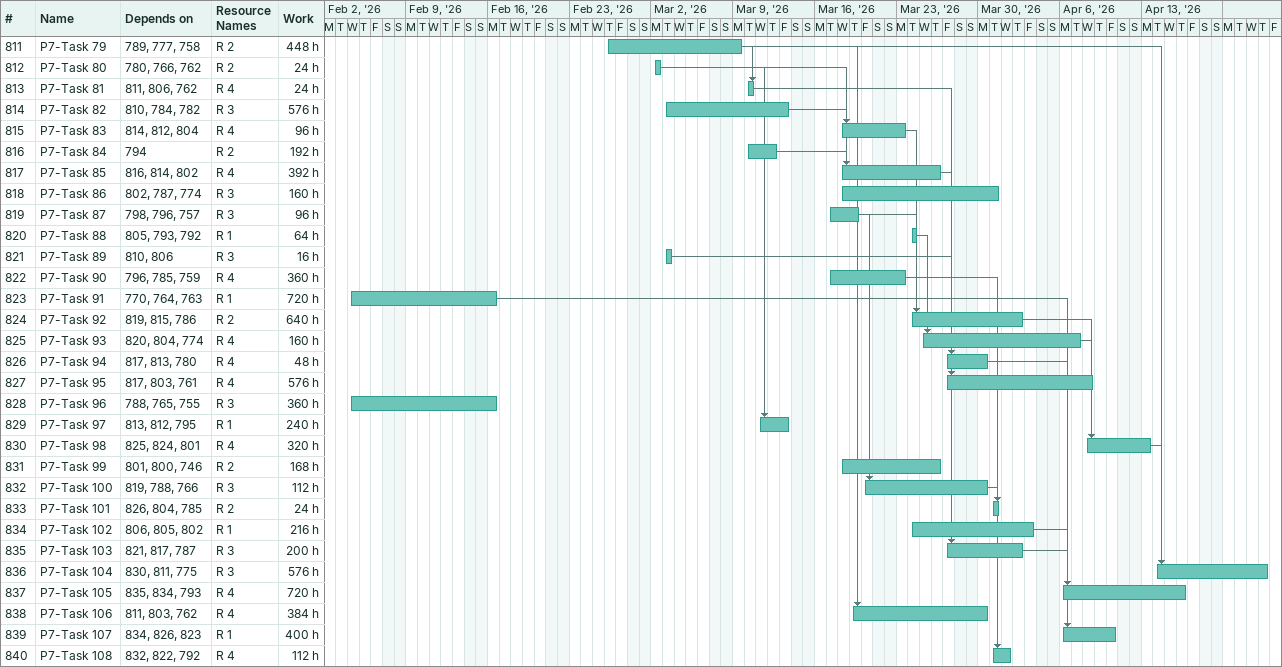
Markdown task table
| ID | Task | Start | Finish | Predecessors | Resources | Work (h) |
|---|---|---|---|---|---|---|
| 811 | P7-Task 79 | 2026-02-26 | 2026-03-09 | 789, 777, 758 | R 2 | 448 |
| 812 | P7-Task 80 | 2026-03-02 | 2026-03-02 | 780, 766, 762 | R 2 | 24 |
| 813 | P7-Task 81 | 2026-03-10 | 2026-03-10 | 811, 806, 762 | R 4 | 24 |
| 814 | P7-Task 82 | 2026-03-03 | 2026-03-13 | 810, 784, 782 | R 3 | 576 |
| 815 | P7-Task 83 | 2026-03-18 | 2026-03-23 | 814, 812, 804 | R 4 | 96 |
| 816 | P7-Task 84 | 2026-03-10 | 2026-03-12 | 794 | R 2 | 192 |
| 817 | P7-Task 85 | 2026-03-18 | 2026-03-26 | 816, 814, 802 | R 4 | 392 |
| 818 | P7-Task 86 | 2026-03-18 | 2026-03-31 | 802, 787, 774 | R 3 | 160 |
| 819 | P7-Task 87 | 2026-03-17 | 2026-03-19 | 798, 796, 757 | R 3 | 96 |
| 820 | P7-Task 88 | 2026-03-24 | 2026-03-24 | 805, 793, 792 | R 1 | 64 |
| 821 | P7-Task 89 | 2026-03-03 | 2026-03-03 | 810, 806 | R 3 | 16 |
| 822 | P7-Task 90 | 2026-03-17 | 2026-03-23 | 796, 785, 759 | R 4 | 360 |
| 823 | P7-Task 91 | 2026-02-04 | 2026-02-16 | 770, 764, 763 | R 1 | 720 |
| 824 | P7-Task 92 | 2026-03-24 | 2026-04-02 | 819, 815, 786 | R 2 | 640 |
| 825 | P7-Task 93 | 2026-03-25 | 2026-04-07 | 820, 804, 774 | R 4 | 160 |
| 826 | P7-Task 94 | 2026-03-27 | 2026-03-30 | 817, 813, 780 | R 4 | 48 |
| 827 | P7-Task 95 | 2026-03-27 | 2026-04-08 | 817, 803, 761 | R 4 | 576 |
| 828 | P7-Task 96 | 2026-02-04 | 2026-02-16 | 788, 765, 755 | R 3 | 360 |
| 829 | P7-Task 97 | 2026-03-11 | 2026-03-13 | 813, 812, 795 | R 1 | 240 |
| 830 | P7-Task 98 | 2026-04-08 | 2026-04-13 | 825, 824, 801 | R 4 | 320 |
| 831 | P7-Task 99 | 2026-03-18 | 2026-03-26 | 801, 800, 746 | R 2 | 168 |
| 832 | P7-Task 100 | 2026-03-20 | 2026-03-30 | 819, 788, 766 | R 3 | 112 |
| 833 | P7-Task 101 | 2026-03-31 | 2026-03-31 | 826, 804, 785 | R 2 | 24 |
| 834 | P7-Task 102 | 2026-03-24 | 2026-04-03 | 806, 805, 802 | R 1 | 216 |
| 835 | P7-Task 103 | 2026-03-27 | 2026-04-02 | 821, 817, 787 | R 3 | 200 |
| 836 | P7-Task 104 | 2026-04-14 | 2026-04-23 | 830, 811, 775 | R 3 | 576 |
| 837 | P7-Task 105 | 2026-04-06 | 2026-04-16 | 835, 834, 793 | R 4 | 720 |
| 838 | P7-Task 106 | 2026-03-19 | 2026-03-30 | 811, 803, 762 | R 4 | 384 |
| 839 | P7-Task 107 | 2026-04-06 | 2026-04-10 | 834, 826, 823 | R 1 | 400 |
| 840 | P7-Task 108 | 2026-03-31 | 2026-04-01 | 832, 822, 792 | R 4 | 112 |
